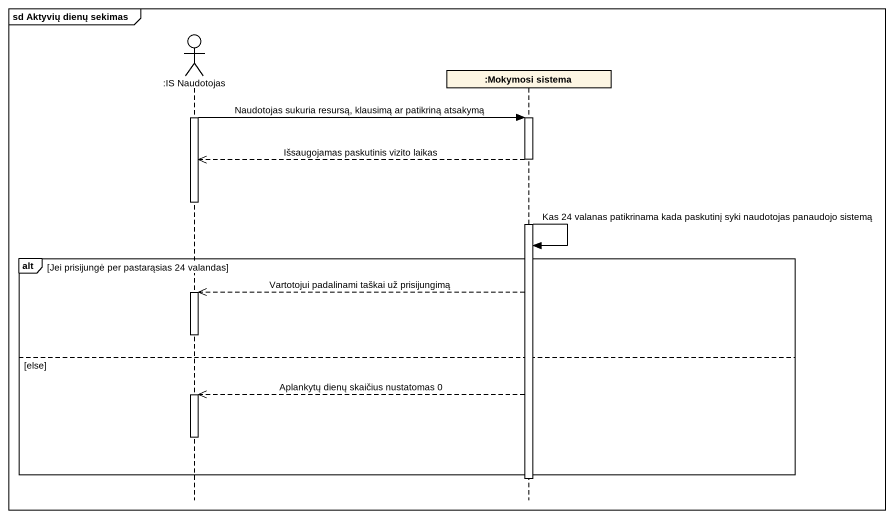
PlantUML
@startuml
mainframe sd Aktyvių dienų sekimas
hide footbox
actor ":IS Naudotojas" as IS_Naudotojas
participant ":Mokymosi sistema" as Mokymosi_sistema

activate IS_Naudotojas
IS_Naudotojas -> Mokymosi_sistema : Naudotojas sukuria resursą, klausimą ar patikriną atsakymą
activate Mokymosi_sistema
Mokymosi_sistema -->> IS_Naudotojas : Išsaugojamas paskutinis vizito laikas
deactivate IS_Naudotojas
Mokymosi_sistema -> Mokymosi_sistema : Kas 24 valanas patikrinama kada paskutinį syki naudotojas panaudojo sistemą
alt Jei prisijungė per pastarąsias 24 valandas
  Mokymosi_sistema -->> IS_Naudotojas : Vartotojui padalinami taškai už prisijungimą
  activate IS_Naudotojas
  deactivate IS_Naudotojas
else else
  Mokymosi_sistema -->> IS_Naudotojas : Aplankytų dienų skaičius nustatomas 0
  activate IS_Naudotojas
  deactivate IS_Naudotojas
end
deactivate Mokymosi_sistema
@enduml
